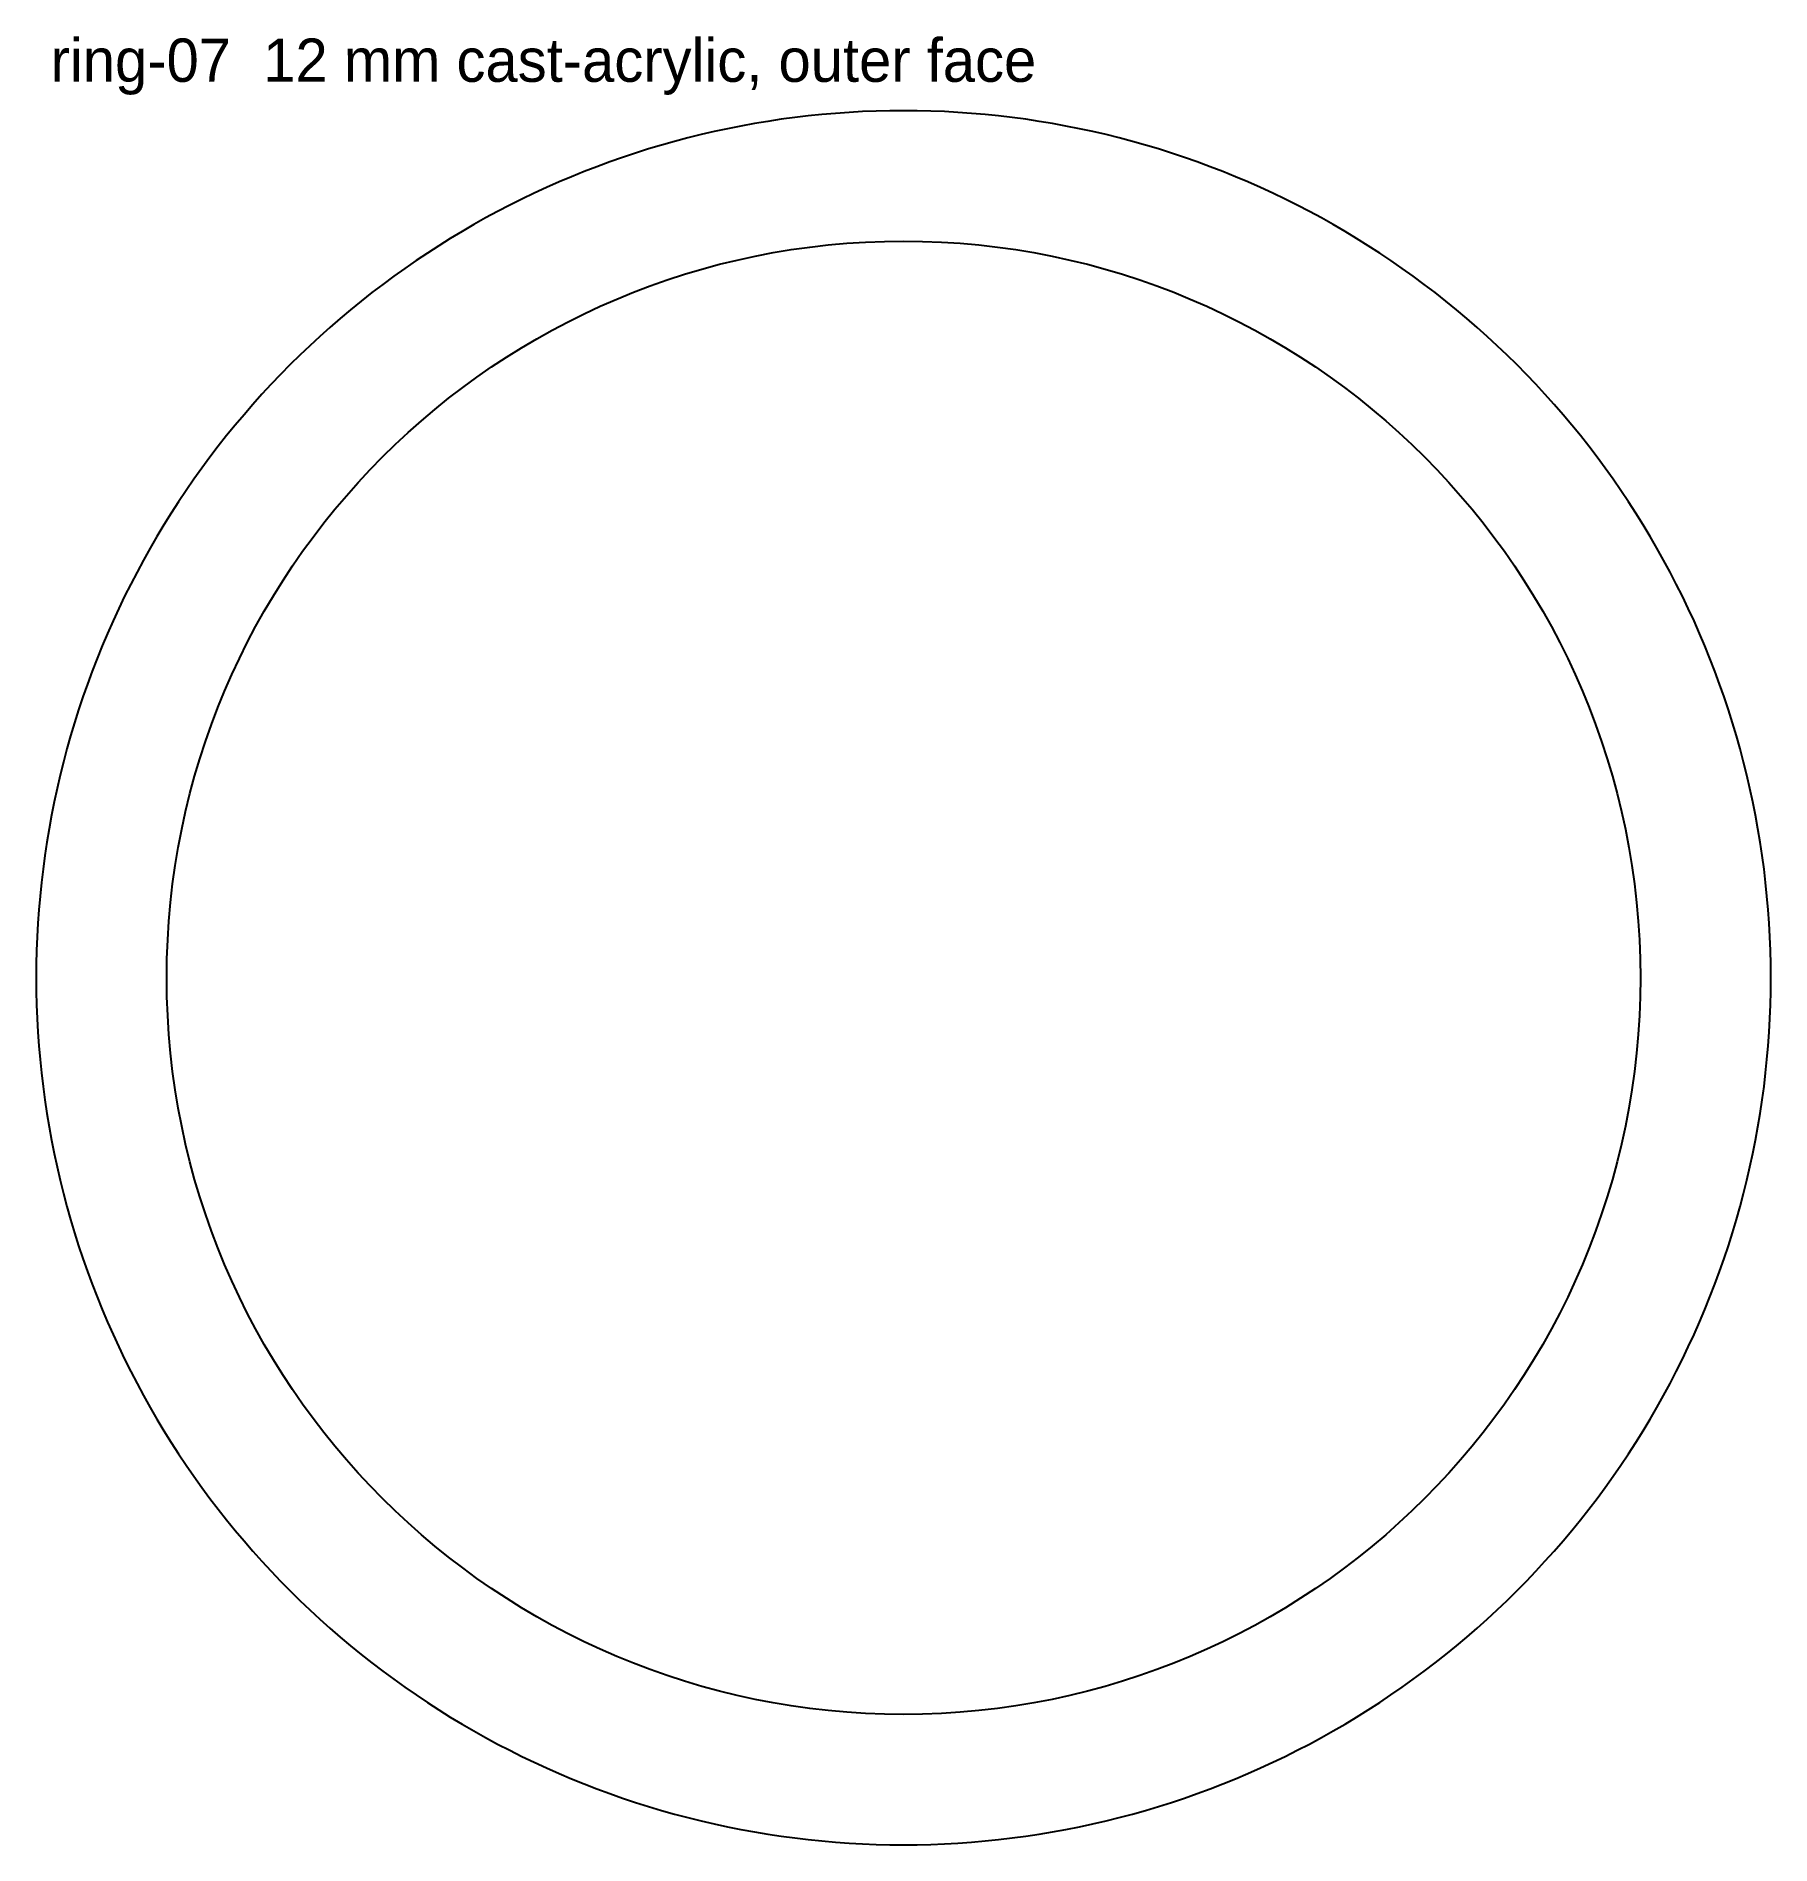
# Model space of a CAD drawing. Header units: millimetres. Extents: x 0 to 240, y 0 to 250.
import ezdxf

# ---------------------------------------------------------------- set-up
doc = ezdxf.new("R2010")
doc.units = ezdxf.units.MM
for name, color, linetype in [('CUT_INSIDE', 5, 'Continuous'), ('CUT_OUTSIDE', 1, 'Continuous'), ('NOTES', 7, 'Continuous')]:
    doc.layers.add(name, color=color, linetype=linetype)

msp = doc.modelspace()

# ---------------------------------------------------------------- linework, layer by layer
at = {"layer": 'CUT_INSIDE'}
msp.add_circle((120.07, 120.07), 102, dxfattribs=at)
at = {"layer": 'CUT_OUTSIDE'}
msp.add_lwpolyline([(240.13, 120.07), (240.12, 121.95), (240.07, 123.84), (240, 125.72), (239.9, 127.61), (239.76, 129.49), (239.6, 131.37), (239.41, 133.24), (239.19, 135.11), (238.94, 136.98), (238.66, 138.85), (238.35, 140.71), (238.01, 142.56), (237.64, 144.41), (237.24, 146.26), (236.82, 148.1), (236.36, 149.93), (235.88, 151.75), (235.37, 153.56), (234.83, 155.37), (234.26, 157.17), (233.66, 158.96), (233.04, 160.74), (232.38, 162.51), (231.7, 164.27), (230.99, 166.01), (230.26, 167.75), (229.5, 169.48), (228.71, 171.19), (227.89, 172.89), (227.05, 174.58), (226.18, 176.25), (225.28, 177.91), (224.36, 179.55), (223.41, 181.19), (222.44, 182.8), (221.44, 184.4), (220.42, 185.99), (219.37, 187.55), (218.3, 189.11), (217.2, 190.64), (216.08, 192.16), (214.94, 193.66), (213.77, 195.14), (212.58, 196.6), (211.37, 198.04), (210.13, 199.47), (208.87, 200.87), (207.59, 202.26), (206.29, 203.62), (204.97, 204.97), (203.62, 206.29), (202.26, 207.59), (200.87, 208.87), (199.47, 210.13), (198.04, 211.37), (196.6, 212.58), (195.14, 213.77), (193.66, 214.94), (192.16, 216.08), (190.64, 217.2), (189.11, 218.3), (187.55, 219.37), (185.99, 220.42), (184.4, 221.44), (182.8, 222.44), (181.19, 223.41), (179.55, 224.36), (177.91, 225.28), (176.25, 226.18), (174.58, 227.05), (172.89, 227.89), (171.19, 228.71), (169.48, 229.5), (167.75, 230.26), (166.01, 230.99), (164.27, 231.7), (162.51, 232.38), (160.74, 233.04), (158.96, 233.66), (157.17, 234.26), (155.37, 234.83), (153.56, 235.37), (151.75, 235.88), (149.93, 236.36), (148.1, 236.82), (146.26, 237.24), (144.41, 237.64), (142.56, 238.01), (140.71, 238.35), (138.85, 238.66), (136.98, 238.94), (135.11, 239.19), (133.24, 239.41), (131.37, 239.6), (129.49, 239.76), (127.61, 239.9), (125.72, 240), (123.84, 240.07), (121.95, 240.12), (120.07, 240.13), (118.18, 240.12), (116.3, 240.07), (114.41, 240), (112.53, 239.9), (110.65, 239.76), (108.77, 239.6), (106.89, 239.41), (105.02, 239.19), (103.15, 238.94), (101.28, 238.66), (99.42, 238.35), (97.57, 238.01), (95.72, 237.64), (93.87, 237.24), (92.04, 236.82), (90.21, 236.36), (88.38, 235.88), (86.57, 235.37), (84.76, 234.83), (82.96, 234.26), (81.17, 233.66), (79.4, 233.04), (77.63, 232.38), (75.87, 231.7), (74.12, 230.99), (72.38, 230.26), (70.66, 229.5), (68.94, 228.71), (67.24, 227.89), (65.56, 227.05), (63.88, 226.18), (62.22, 225.28), (60.58, 224.36), (58.95, 223.41), (57.33, 222.44), (55.73, 221.44), (54.15, 220.42), (52.58, 219.37), (51.03, 218.3), (49.49, 217.2), (47.98, 216.08), (46.48, 214.94), (45, 213.77), (43.53, 212.58), (42.09, 211.37), (40.67, 210.13), (39.26, 208.87), (37.88, 207.59), (36.51, 206.29), (35.17, 204.97), (33.84, 203.62), (32.54, 202.26), (31.26, 200.87), (30, 199.47), (28.77, 198.04), (27.55, 196.6), (26.36, 195.14), (25.2, 193.66), (24.05, 192.16), (22.93, 190.64), (21.83, 189.11), (20.76, 187.55), (19.71, 185.99), (18.69, 184.4), (17.69, 182.8), (16.72, 181.19), (15.77, 179.55), (14.85, 177.91), (13.96, 176.25), (13.09, 174.58), (12.24, 172.89), (11.43, 171.19), (10.64, 169.48), (9.87, 167.75), (9.14, 166.01), (8.43, 164.27), (7.75, 162.51), (7.1, 160.74), (6.47, 158.96), (5.88, 157.17), (5.31, 155.37), (4.77, 153.56), (4.26, 151.75), (3.77, 149.93), (3.32, 148.1), (2.89, 146.26), (2.49, 144.41), (2.13, 142.56), (1.79, 140.71), (1.48, 138.85), (1.2, 136.98), (0.95, 135.11), (0.73, 133.24), (0.53, 131.37), (0.37, 129.49), (0.24, 127.61), (0.13, 125.72), (0.06, 123.84), (0.01, 121.95), (0, 120.07), (0.01, 118.18), (0.06, 116.3), (0.13, 114.41), (0.24, 112.53), (0.37, 110.65), (0.53, 108.77), (0.73, 106.89), (0.95, 105.02), (1.2, 103.15), (1.48, 101.28), (1.79, 99.42), (2.13, 97.57), (2.49, 95.72), (2.89, 93.87), (3.32, 92.04), (3.77, 90.21), (4.26, 88.38), (4.77, 86.57), (5.31, 84.76), (5.88, 82.96), (6.47, 81.17), (7.1, 79.4), (7.75, 77.63), (8.43, 75.87), (9.14, 74.12), (9.87, 72.38), (10.64, 70.66), (11.43, 68.94), (12.24, 67.24), (13.09, 65.56), (13.96, 63.88), (14.85, 62.22), (15.77, 60.58), (16.72, 58.95), (17.69, 57.33), (18.69, 55.73), (19.71, 54.15), (20.76, 52.58), (21.83, 51.03), (22.93, 49.49), (24.05, 47.98), (25.2, 46.48), (26.36, 45), (27.55, 43.53), (28.77, 42.09), (30, 40.67), (31.26, 39.26), (32.54, 37.88), (33.84, 36.51), (35.17, 35.17), (36.51, 33.84), (37.88, 32.54), (39.26, 31.26), (40.67, 30), (42.09, 28.77), (43.53, 27.55), (45, 26.36), (46.48, 25.2), (47.98, 24.05), (49.49, 22.93), (51.03, 21.83), (52.58, 20.76), (54.15, 19.71), (55.73, 18.69), (57.33, 17.69), (58.95, 16.72), (60.58, 15.77), (62.22, 14.85), (63.88, 13.96), (65.56, 13.09), (67.24, 12.24), (68.94, 11.43), (70.66, 10.64), (72.38, 9.87), (74.12, 9.14), (75.87, 8.43), (77.63, 7.75), (79.4, 7.1), (81.17, 6.47), (82.96, 5.88), (84.76, 5.31), (86.57, 4.77), (88.38, 4.26), (90.21, 3.77), (92.04, 3.32), (93.87, 2.89), (95.72, 2.49), (97.57, 2.13), (99.42, 1.79), (101.28, 1.48), (103.15, 1.2), (105.02, 0.95), (106.89, 0.73), (108.77, 0.53), (110.65, 0.37), (112.53, 0.24), (114.41, 0.13), (116.3, 0.06), (118.18, 0.01), (120.07, 0), (121.95, 0.01), (123.84, 0.06), (125.72, 0.13), (127.61, 0.24), (129.49, 0.37), (131.37, 0.53), (133.24, 0.73), (135.11, 0.95), (136.98, 1.2), (138.85, 1.48), (140.71, 1.79), (142.56, 2.13), (144.41, 2.49), (146.26, 2.89), (148.1, 3.32), (149.93, 3.77), (151.75, 4.26), (153.56, 4.77), (155.37, 5.31), (157.17, 5.88), (158.96, 6.47), (160.74, 7.1), (162.51, 7.75), (164.27, 8.43), (166.01, 9.14), (167.75, 9.87), (169.48, 10.64), (171.19, 11.43), (172.89, 12.24), (174.58, 13.09), (176.25, 13.96), (177.91, 14.85), (179.55, 15.77), (181.19, 16.72), (182.8, 17.69), (184.4, 18.69), (185.99, 19.71), (187.55, 20.76), (189.11, 21.83), (190.64, 22.93), (192.16, 24.05), (193.66, 25.2), (195.14, 26.36), (196.6, 27.55), (198.04, 28.77), (199.47, 30), (200.87, 31.26), (202.26, 32.54), (203.62, 33.84), (204.97, 35.17), (206.29, 36.51), (207.59, 37.88), (208.87, 39.26), (210.13, 40.67), (211.37, 42.09), (212.58, 43.53), (213.77, 45), (214.94, 46.48), (216.08, 47.98), (217.2, 49.49), (218.3, 51.03), (219.37, 52.58), (220.42, 54.15), (221.44, 55.73), (222.44, 57.33), (223.41, 58.95), (224.36, 60.58), (225.28, 62.22), (226.18, 63.88), (227.05, 65.56), (227.89, 67.24), (228.71, 68.94), (229.5, 70.66), (230.26, 72.38), (230.99, 74.12), (231.7, 75.87), (232.38, 77.63), (233.04, 79.4), (233.66, 81.17), (234.26, 82.96), (234.83, 84.76), (235.37, 86.57), (235.88, 88.38), (236.36, 90.21), (236.82, 92.04), (237.24, 93.87), (237.64, 95.72), (238.01, 97.57), (238.35, 99.42), (238.66, 101.28), (238.94, 103.15), (239.19, 105.02), (239.41, 106.89), (239.6, 108.77), (239.76, 110.65), (239.9, 112.53), (240, 114.41), (240.07, 116.3), (240.12, 118.18), (240.13, 120.07)], close=True, dxfattribs=at)

# ---------------------------------------------------------------- texts
at = {"layer": 'NOTES'}
msp.add_text('ring-07  12 mm cast-acrylic, outer face', height=6, dxfattribs=at).set_placement((2, 244.13))

doc.saveas('drawing.dxf')
